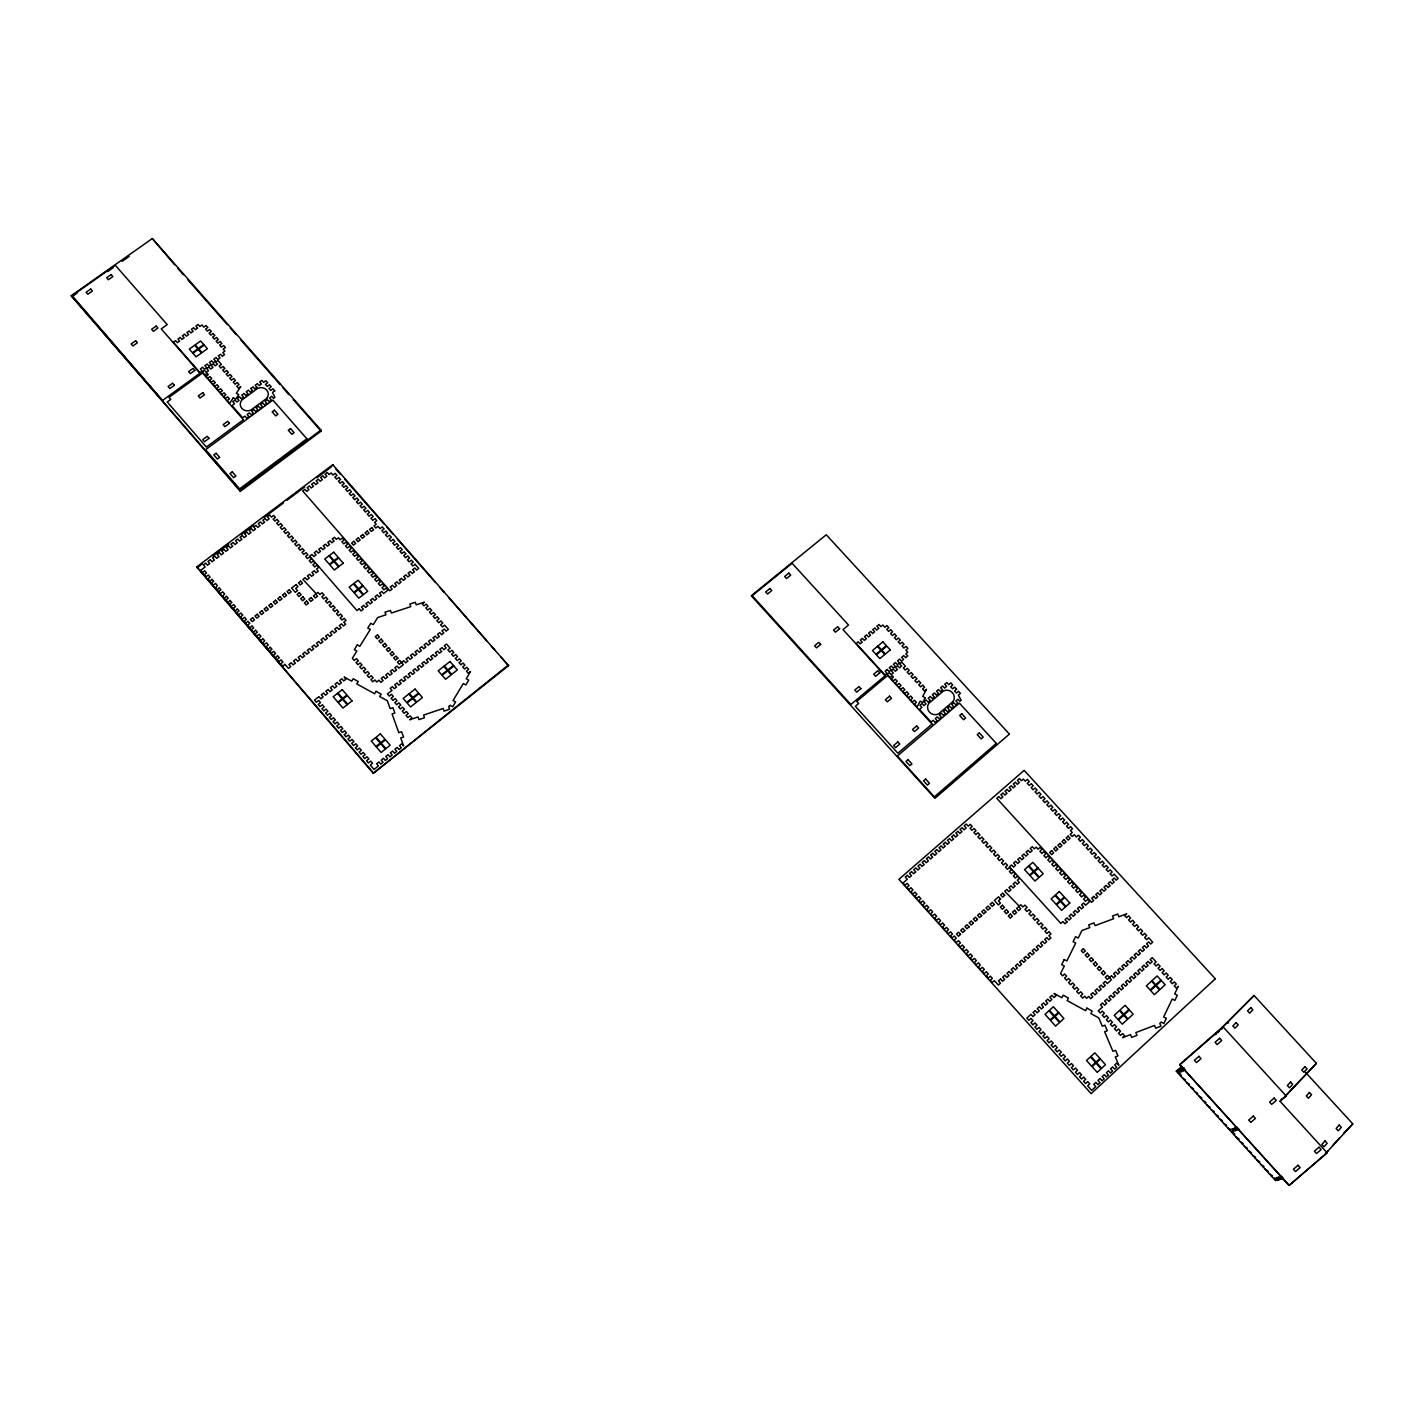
<?xml version="1.0" encoding="UTF-8"?>
<svg xmlns="http://www.w3.org/2000/svg" width="1424" height="1424" viewBox="0 0 1424 1424"><rect width="100%" height="100%" fill="white"/><g stroke="black" fill="none" stroke-linecap="round" stroke-linejoin="round"><path stroke-width="1.5" d="M508.546 665.684L332.771 464.687L196.743 566.877L373.284 773.339L508.546 665.684L501.23 657.354M1328.236 1150.574L1325.388 1153.778L1352.8 1123.874L1305.577 1072.397M1332.526 1145.75L1339.664 1137.723M1343.936 1132.917L1352.8 1123.874M1280.051 1101.268L1286.175 1095.982L1223.002 1026.757L1179.624 1064.582L1289.076 1185.462L1327.097 1152.781L1280.051 1101.268L1282.526 1098.598M1316.399 1063.354L1284.501 1097.014L1316.399 1063.354L1254.046 995.518L1221.543 1028.11L1254.046 995.518M1279.482 1178.093L1277.417 1180.087L1274.338 1178.057L1276.438 1180.354M1282.348 1178.734L1280.247 1176.42L1281.244 1176.153L1283.344 1178.467L1275.512 1180.603L1176.313 1071.151L1181.315 1066.879M1219.496 1030.834L1217.449 1032.738L1218.357 1032.293M1179.695 1064.885L1223.145 1027.007M1281.369 1099.595L1286.175 1095.982M1289.076 1185.462L1327.097 1152.781M373.284 773.339L508.599 664.812M282.7 666.806L284.782 664.171L288.449 668.443L290.763 666.663L288.93 664.527L291.226 662.747L293.059 664.883L295.355 663.121L293.522 660.967L295.872 659.152L297.705 661.288L300.001 659.526L298.168 657.39L300.464 655.61L302.297 657.746L304.594 655.966L302.76 653.83L305.039 652.067L306.872 654.203L309.168 652.423L307.335 650.287L309.613 648.525L311.464 650.661L313.743 648.881L311.909 646.763L314.188 645.001L316.039 647.119L318.317 645.357L316.484 643.221L318.762 641.459L320.596 643.595L322.874 641.832L321.041 639.696L323.319 637.934L325.153 640.07L327.431 638.308L325.598 636.172L327.876 634.41L329.709 636.546L331.988 634.784L330.154 632.648L332.433 630.903L334.266 633.021L336.545 631.259L334.711 629.141L336.972 627.379L338.805 629.497L341.084 627.753L339.25 625.634L341.511 623.872L343.344 625.99L345.623 624.246L343.789 622.128L346.05 620.366L344.216 618.247L341.956 620.01L340.122 617.891L342.383 616.147L340.55 614.029L338.289 615.773L336.456 613.655L338.716 611.911L336.883 609.792L334.622 611.555L332.789 609.436L335.049 607.692L333.216 605.574L330.955 607.318L329.122 605.218L331.4 603.473L329.567 601.355L327.306 603.1L325.473 600.999L327.734 599.255L325.918 597.137L323.64 598.881L321.824 596.781L324.085 595.036L322.109 592.758L319.83 594.484L318.015 592.384L316.253 593.737L302.903 579.426L305.163 577.699L306.979 579.799L309.257 578.055L307.442 575.955L309.702 574.228L311.518 576.328L313.796 574.602L311.963 572.501L314.241 570.757L316.057 572.857L318.317 571.131L316.502 569.03L318.762 567.304L316.947 565.221L314.686 566.948L312.871 564.847L315.131 563.121L313.316 561.038L311.055 562.765L309.239 560.664L311.5 558.938L309.684 556.855L307.406 558.582L305.59 556.481L307.869 554.773L306.053 552.672L303.793 554.399L301.977 552.316L304.238 550.59L302.422 548.507L300.161 550.216L298.346 548.133L300.606 546.424L298.791 544.324L296.53 546.051L294.715 543.968L296.993 542.241L295.177 540.159L292.917 541.885L291.101 539.785L293.362 538.076L291.564 535.994L289.286 537.702L287.488 535.638L289.748 533.911L287.933 531.846L285.672 533.555L283.874 531.472L286.135 529.764L284.319 527.681L282.059 529.39L280.261 527.307L282.522 525.598L280.724 523.516L278.445 525.225L276.648 523.16L278.908 521.451L277.11 519.368L274.85 521.077L273.123 519.101L275.402 517.393L273.675 515.435L271.414 517.126L269.617 515.061L267.356 516.77L269.154 518.834L266.893 520.543L265.078 518.461L262.817 520.169L264.615 522.252L262.354 523.961L260.539 521.878L258.278 523.587L260.076 525.67L257.797 527.378L256 525.296L253.721 527.005L255.537 529.087L253.258 530.796L251.461 528.713L249.182 530.422L250.98 532.505L248.702 534.214L246.904 532.131L244.625 533.84L246.423 535.94L244.145 537.649L242.347 535.566L240.051 537.275L241.866 539.358L239.57 541.084L237.772 539.002L235.494 540.711L237.292 542.793L235.013 544.52L233.198 542.437L230.919 544.146L232.717 546.246L230.439 547.955L228.623 545.873L226.345 547.581L228.143 549.682L225.846 551.408L224.049 549.308L221.752 551.035L223.55 553.135L221.272 554.862L219.456 552.761L217.16 554.488L218.976 556.588L216.679 558.315L214.864 556.214L212.568 557.941L214.383 560.041L212.069 561.768L210.271 559.668L207.975 561.394L209.773 563.495L207.477 565.221L205.661 563.121L203.365 564.865L205.163 566.966L200.553 570.437L202.671 573.498L200.553 570.437M273.533 656.126L275.366 658.262L277.449 655.61L279.282 657.746L276.968 659.526L279.033 662.534L277.199 660.398M278.801 661.662L281.115 659.882L282.949 662.018L280.653 663.798L282.486 665.951M262.568 643.328L264.633 640.675L262.799 638.539L260.734 641.209L258.919 639.073M266.217 647.6L268.05 649.718L270.115 647.066L271.948 649.202L269.634 650.982L271.699 653.99M251.621 630.565L253.436 632.701L255.483 630.031L257.317 632.149L255.021 633.911L257.085 636.937M256.836 636.047L259.15 634.285L260.966 636.403L258.67 638.183L260.485 640.302M240.425 616.912L242.507 619.956L240.425 616.912L242.739 615.15L240.905 613.032L238.609 614.794L236.793 612.676L239.09 610.914L237.274 608.796L235.245 611.483L233.162 608.44L235.458 606.677L233.643 604.559L231.329 606.321L229.513 604.203L231.827 602.441L230.012 600.323L227.982 603.011L225.882 599.967L228.196 598.222L226.38 596.104L224.369 598.792M242.24 619.031L244.554 617.286L246.37 619.404L244.074 621.167L245.978 623.979M247.794 626.115L249.787 628.447L251.834 625.777L253.668 627.895L251.354 629.657L253.187 631.793M222.553 596.674L224.565 593.986L222.749 591.868L220.453 593.612L218.637 591.512L220.951 589.767L219.136 587.649L217.124 590.355M202.368 572.537L204.664 570.793L206.48 572.893L204.166 574.637L205.982 576.738L208.278 575.011L210.093 577.112L207.779 578.856L209.898 581.918L211.891 579.212L213.707 581.33L211.393 583.075L213.208 585.175L215.505 583.431L217.32 585.549L215.309 588.237M197.064 567.856L202.35 563.886M212.941 555.93L228.819 543.986M241.172 534.712L253.525 525.438M264.116 517.482L283.518 502.886M287.043 500.233L304.683 486.972M317.036 477.699L331.151 467.09M239.855 489.945L239.588 488.895L306.854 438.77L272.874 400.091L205.572 449.681L205.875 450.785M287.577 454.363L291.119 451.728M240.336 491.369L240.069 490.319L320.916 430.048L152.315 238.538L71.2 295.729L240.336 491.369L321.076 431.152L320.916 430.048M162.87 400.197L199.983 373.23L161.232 328.891L167.213 324.601L115.308 265.273L72.161 295.694L163.208 401.354L147.402 383.127M73.443 295.711L77.056 293.166M107.654 271.575L113.066 267.765M122.055 261.429L129.264 256.338M1227.666 1023.215L1228.574 1022.752M1221.543 1028.929L1222.433 1028.484M1215.42 1034.643L1216.31 1034.216M1176.313 1071.151L1183.985 1067.573M1178.36 1073.393L1180.015 1072.646L1177.968 1070.385L1180.888 1068.036L1178.823 1069.976L1181.742 1071.845L1179.677 1069.584L1182.614 1067.235L1180.532 1069.175L1183.451 1071.062L1181.404 1068.783M1180.407 1075.654L1181.261 1075.262L1179.214 1073.002M1182.454 1077.915L1185.373 1079.801L1184.519 1080.193M1186.566 1082.454L1189.485 1084.323L1188.613 1084.714M1190.66 1086.975L1193.597 1088.862L1192.725 1089.235M1194.772 1091.514L1197.709 1093.401L1196.819 1093.774M1198.883 1096.035L1201.82 1097.94L1200.93 1098.313M1202.995 1100.574L1205.95 1102.496L1205.06 1102.852M1207.107 1105.131L1210.062 1107.035L1209.172 1107.391M1211.237 1109.67L1214.191 1111.592L1213.301 1111.948M1215.348 1114.227L1218.321 1116.149L1217.413 1116.487M1219.478 1118.766L1222.451 1120.706L1221.543 1121.044M1223.608 1123.322L1226.598 1125.28L1225.672 1125.619M1227.737 1127.897L1230.532 1129.624M1229.606 1129.944L1231.44 1129.285L1233.522 1131.582L1231.671 1132.222M1233.949 1134.732L1234.875 1134.412L1232.597 1131.902M1236.014 1137.028L1239.022 1138.986L1238.097 1139.307M1240.162 1141.603L1243.17 1143.579L1242.244 1143.881M1244.309 1146.178L1247.335 1148.153L1246.392 1148.456M1248.456 1150.752L1251.482 1152.746L1250.539 1153.048M1252.622 1155.327L1255.648 1157.338L1254.686 1157.623M1256.769 1159.919L1259.813 1161.931L1258.852 1162.215M1260.934 1164.512L1263.978 1166.523L1263.017 1166.808M1265.099 1169.104L1268.143 1171.133L1267.182 1171.4M1269.265 1173.696L1272.326 1175.726L1271.347 1176.01M1277.577 1178.627L1278.556 1178.36M1183.13 1067.982L1185.195 1070.261L1182.258 1068.374M1179.624 1064.582L1288.845 1185.017M1281.369 1179.019L1278.271 1176.972L1280.372 1179.286M1279.375 1179.553L1276.296 1177.506L1278.396 1179.82M174.636 264.793L152.315 238.538M177.555 268.121L183.411 274.779M187.808 279.763L227.359 324.672M230.279 328.001L236.135 334.658M240.531 339.66L280.065 384.569M283.002 387.898L288.858 394.555M293.255 399.539L321.076 431.152M335.85 469.101L340.229 474.103M344.626 479.087L384.142 524.068M387.079 527.414L392.917 534.071M397.314 539.073L435.37 582.38M439.767 587.382L444.146 592.384M448.542 597.368L486.599 640.693M490.977 645.695L495.374 650.679M205.572 449.681L239.588 488.895M85.547 311.856L88.43 315.185M94.18 321.806L97.063 325.117M102.813 331.756L107.12 336.723M111.446 341.689L117.195 348.328M120.061 351.639L125.828 358.261M130.136 363.227L135.885 369.866M138.769 373.177L144.518 379.799M71.2 295.729L240.069 490.319M207.779 578.856L209.595 580.956M215.024 587.293L216.822 589.394M222.269 595.73L224.084 597.849M225.882 599.967L227.698 602.085M233.162 608.44L234.978 610.558M244.074 621.167L245.711 623.071L248.007 621.309L249.841 623.445L247.527 625.189L249.538 627.539M262.319 642.438L264.152 644.574L266.448 642.811L268.282 644.93L265.985 646.71L267.819 648.846M269.634 650.982L271.468 653.118L273.782 651.338L275.615 653.474L273.301 655.254L275.135 657.39M196.743 566.877L373.159 772.591M204.166 574.637L204.469 575.599M218.637 591.512L218.922 592.455M229.513 604.203L229.798 605.129M236.793 612.676L237.06 613.602M306.854 438.77L307.032 439.874M332.771 464.687L332.913 465.773M1166.274 1018.391L1163.817 1023.518L1161.183 1022.094L1159.812 1023.393L1161.005 1026.152L1155.718 1028.181L1154.526 1025.422L1135.818 1032.578L1137.011 1035.355L1131.706 1037.384L1130.514 1034.607L1122.557 1037.669L1124.64 1035.746L1122.61 1033.504L1120.528 1035.408L1118.499 1033.165L1120.563 1031.261L1118.534 1029.018L1116.469 1030.923L1114.44 1028.68L1116.523 1026.775L1114.494 1024.532L1112.411 1026.437L1110.382 1024.194L1112.464 1022.29L1110.435 1020.047L1108.353 1021.951L1106.323 1019.709L1108.406 1017.804L1106.377 1015.561L1104.294 1017.484L1102.283 1015.241L1104.365 1013.336L1102.336 1011.093L1100.254 1012.998L1098.224 1010.755L1102.532 1007.106L1100.503 1004.863L1102.585 1002.977L1104.615 1005.202L1106.697 1003.297L1104.668 1001.072L1106.804 999.132L1108.815 1001.357L1110.898 999.452L1108.869 997.227L1110.951 995.323L1112.981 997.565L1115.045 995.661L1113.034 993.436L1115.099 991.549L1117.128 993.774L1119.193 991.869L1117.164 989.644L1119.246 987.758L1121.258 989.983L1123.322 988.096L1121.311 985.871L1123.376 983.984L1125.405 986.191L1127.47 984.304L1125.441 982.079L1127.505 980.193L1129.535 982.418L1131.599 980.531L1129.57 978.306L1131.635 976.437L1133.664 978.644L1135.711 976.757L1133.7 974.55L1135.765 972.663L1137.776 974.87L1139.841 973.001L1137.829 970.776L1139.876 968.907L1141.906 971.115L1143.953 969.228L1141.941 967.021L1143.988 965.134L1146.017 967.359L1148.064 965.472L1146.053 963.265L1148.1 961.396L1150.111 963.603L1152.176 961.716L1150.147 959.509L1152.212 957.64L1156.11 961.912L1154.045 963.781L1156.074 965.988L1158.121 964.119L1160.133 966.326L1158.086 968.213L1160.115 970.42L1162.162 968.534L1164.173 970.759L1162.126 972.628L1164.156 974.853L1166.203 972.966L1168.214 975.173L1166.167 977.06L1168.196 979.267L1170.243 977.398L1172.272 979.605L1170.225 981.492L1172.237 983.717L1174.284 981.83L1176.313 984.037L1174.266 985.924L1176.295 988.149L1178.342 986.262L1174.693 993.881L1177.31 995.323L1174.871 1000.413L1172.255 998.989L1163.639 1016.967L1166.274 1018.391M1086.904 1008.156L1085.64 1010.72L1067.146 1000.591L1068.409 998.028L1063.176 995.162L1061.912 997.726L1054.063 993.418L1056.092 995.661L1053.991 997.548L1051.98 995.323L1049.88 997.227L1051.891 999.452L1049.791 1001.357L1047.779 999.114L1045.679 1001.019L1047.69 1003.261L1045.59 1005.166L1043.578 1002.923L1041.478 1004.828L1043.489 1007.071L1041.389 1008.975L1039.378 1006.732L1037.259 1008.655L1039.271 1010.88L1037.17 1012.802L1035.159 1010.559L1033.041 1012.464L1035.07 1014.707L1032.952 1016.611L1030.94 1014.369L1026.864 1018.071L1028.876 1020.314L1030.976 1018.409L1033.005 1020.652L1030.887 1022.574L1032.898 1024.817L1035.017 1022.895L1037.028 1025.138L1034.928 1027.06L1036.939 1029.303L1039.057 1027.398L1041.069 1029.641L1038.95 1031.563L1040.98 1033.806L1043.08 1031.884L1045.109 1034.144L1042.991 1036.067L1045.02 1038.31L1047.138 1036.387L1049.15 1038.648L1047.049 1040.57L1049.061 1042.831L1051.179 1040.908L1053.19 1043.151L1051.09 1045.074L1053.119 1047.334L1055.22 1045.412L1057.249 1047.672L1055.131 1049.595L1057.16 1051.855L1059.278 1049.933L1061.307 1052.176L1059.189 1054.116L1061.218 1056.377L1063.319 1054.436L1065.348 1056.697L1063.247 1058.637L1065.277 1060.898L1067.377 1058.958L1069.406 1061.218L1067.306 1063.158L1069.335 1065.419L1071.453 1063.479L1073.482 1065.757L1071.364 1067.68L1073.393 1069.958L1075.512 1068.018L1077.541 1070.278L1075.44 1072.219L1077.47 1074.479L1079.57 1072.539L1081.617 1074.817L1079.499 1076.758L1081.546 1079.018L1083.646 1077.078L1085.675 1079.356L1083.575 1081.297L1085.622 1083.557L1087.722 1081.617L1089.752 1083.895L1087.651 1085.836L1091.727 1090.392L1095.804 1086.619L1093.757 1084.34L1095.875 1082.4L1097.904 1084.679L1100.004 1082.738L1097.975 1080.46L1100.076 1078.52L1102.105 1080.78L1104.205 1078.84L1102.176 1076.58L1104.259 1074.639L1106.306 1076.9L1108.406 1074.96L1106.359 1072.699L1108.459 1070.759L1110.489 1073.037L1112.589 1071.097L1110.56 1068.837L1112.642 1066.896L1114.689 1069.157L1116.772 1067.217L1114.743 1064.956L1116.825 1063.034L1118.872 1065.294L1115.312 1056.928L1117.982 1055.896L1115.615 1050.325L1112.945 1051.357L1104.632 1031.741L1107.285 1030.727L1104.935 1025.191L1102.265 1026.206L1098.758 1017.893L1090.891 1013.585L1092.137 1011.022L1086.904 1008.156M1064.226 959.527L1061.717 964.6L1064.315 966.024L1060.542 973.642L1062.553 975.867L1064.636 973.98L1066.647 976.205L1064.565 978.092L1066.576 980.317L1068.659 978.43L1070.67 980.655L1068.587 982.542L1070.599 984.767L1072.681 982.88L1074.693 985.105L1072.61 986.992L1074.622 989.217L1076.704 987.33L1078.716 989.555L1076.633 991.442L1078.644 993.685L1080.727 991.78L1082.756 994.005L1080.656 995.91L1082.685 998.135L1084.768 996.248L1086.654 998.331L1088.737 996.426L1090.748 998.651L1092.831 996.747L1090.82 994.522L1092.902 992.635L1094.914 994.86L1096.996 992.955L1094.985 990.73L1097.067 988.843L1099.079 991.068L1101.161 989.164L1099.132 986.939L1101.161 985.105L1103.173 987.33L1105.255 985.444L1103.226 983.219L1105.309 981.332L1107.32 983.539L1111.468 979.765L1107.445 975.333L1105.362 977.22L1107.374 979.445L1111.521 975.671L1113.532 977.879L1115.615 975.992L1113.586 973.785L1115.668 971.898L1117.68 974.105L1119.745 972.236L1117.733 970.011L1119.798 968.124L1121.809 970.349L1123.874 968.462L1121.863 966.255L1123.928 964.368L1125.939 966.593L1128.004 964.707L1125.975 962.499L1128.039 960.613L1130.051 962.82L1132.116 960.951L1130.104 958.744L1132.151 956.875L1134.163 959.082L1136.227 957.213L1134.216 955.006L1136.263 953.119L1138.274 955.326L1140.339 953.457L1138.328 951.25L1140.375 949.381L1142.386 951.588L1144.433 949.719L1142.422 947.512L1144.469 945.643L1146.48 947.85L1148.545 945.981L1146.534 943.774L1148.634 941.869L1150.645 944.059L1152.692 942.207L1148.67 937.793L1146.623 939.662L1144.611 937.473L1146.658 935.604L1144.647 933.414L1142.6 935.265L1140.588 933.076L1142.635 931.207L1140.624 929.018L1138.577 930.869L1136.583 928.679L1138.63 926.828L1136.619 924.621L1134.572 926.49L1132.561 924.283L1134.608 922.432L1132.614 920.242L1130.567 922.093L1128.556 919.904L1130.603 918.053L1128.609 915.863L1126.562 917.715L1124.693 915.668L1126.74 913.816L1118.872 916.753L1117.715 914.048L1112.482 916.006L1113.639 918.711L1095.092 925.618L1093.935 922.912L1088.666 924.87L1089.823 927.576L1081.92 930.531L1078.182 938.078L1075.583 936.654L1073.091 941.691L1075.69 943.115L1066.843 960.951L1064.226 959.527M925.244 697.778L922.699 702.53L920.171 701.16L917.038 707.034L914.35 704.097L916.415 702.335L914.493 700.234L912.428 701.979L910.506 699.878L912.57 698.134L910.648 696.016L908.583 697.778L906.661 695.66L908.726 693.915L906.821 691.815L904.738 693.559L902.816 691.459L904.899 689.714L902.976 687.614L900.894 689.358L898.971 687.258L901.054 685.514L899.131 683.413L897.067 685.158L895.144 683.057L897.227 681.313L895.304 679.212L893.222 680.957L891.317 678.856L893.382 677.112L892.189 675.795L890.125 677.539L887.223 674.371L889.306 672.626L891.21 674.727L893.293 672.982L891.371 670.9L893.453 669.155L895.358 671.256L897.44 669.511L895.518 667.411L897.601 665.667L899.505 667.767L901.57 666.023L899.665 663.94L901.73 662.196L905.433 666.236L903.368 667.981L905.272 670.081L907.337 668.337L909.26 670.437L907.195 672.164L909.099 674.264L911.182 672.52L913.087 674.62L911.022 676.364L912.944 678.447L915.009 676.72L916.931 678.803L914.867 680.547L916.771 682.648L918.854 680.903L920.758 683.004L918.694 684.748L920.616 686.849L922.681 685.104L924.603 687.205L922.538 688.949L924.461 691.049L926.526 689.305L922.716 696.425L925.244 697.778M450.144 705.378L448.631 706.624L449.61 709.259L444.074 711.11L443.113 708.476L423.569 715.079L424.53 717.714L418.994 719.601L418.033 716.948L409.703 719.761L411.981 717.963L410.112 715.809L407.834 717.607L405.982 715.453L408.243 713.655L406.374 711.502L404.113 713.299L402.244 711.146L404.523 709.348L402.654 707.194L400.393 708.992L398.524 706.838L400.803 705.04L398.934 702.886L396.655 704.684L394.804 702.53L397.082 700.75L395.213 698.597L392.953 700.377L391.084 698.241L393.362 696.443L391.493 694.307L389.233 696.087L387.364 693.933L392.027 690.515L390.176 688.362L392.437 686.582L394.306 688.735L396.566 686.938L394.715 684.802L397.029 682.986L398.88 685.122L401.159 683.342L399.29 681.206L401.55 679.426L403.419 681.562L405.68 679.782L403.811 677.646L406.071 675.866L407.94 678.002L410.183 676.222L408.332 674.086L410.593 672.306L412.444 674.442L414.704 672.68L412.853 670.544L415.096 668.764L416.965 670.9L419.208 669.12L417.357 667.002L419.599 665.222L421.468 667.358L423.711 665.578L421.86 663.459L424.103 661.679L425.954 663.815L428.197 662.053L426.346 659.917L428.588 658.155L430.457 660.273L432.7 658.511L430.849 656.393L433.092 654.631L434.943 656.749L437.186 654.987L435.335 652.868L437.56 651.106L439.429 653.224L441.654 651.462L439.802 649.344L442.045 647.582L443.896 649.7L446.139 647.938L444.288 645.82L446.513 644.057L450.109 648.151L447.866 649.914L449.717 652.05L451.96 650.287L453.811 652.406L451.568 654.168L453.437 656.286L455.662 654.524L457.531 656.642L455.288 658.404L457.157 660.54L459.382 658.778L461.234 660.896L459.009 662.658L460.86 664.794L463.103 663.032L464.954 665.15L462.729 666.913L464.58 669.049L466.823 667.286L468.692 669.405L466.449 671.185L468.318 673.303L470.543 671.541L466.2 678.75L468.727 680.12L465.826 684.944L463.298 683.556L453.063 700.537L455.591 701.925L452.672 706.767L450.144 705.378M376.114 691.334L374.637 693.755L356.765 683.929L358.261 681.526L353.205 678.732L351.71 681.153L344.145 676.987L345.979 679.123L343.7 680.903L341.849 678.767L339.571 680.547L341.422 682.701L339.126 684.481L337.292 682.327L334.996 684.125L336.847 686.261L334.551 688.041L332.718 685.905L330.421 687.685L332.273 689.839L329.976 691.619L328.125 689.483L325.829 691.263L327.68 693.417L325.384 695.215L323.533 693.061L321.254 694.841L323.088 696.995L320.792 698.792L318.958 696.639L314.508 700.11L316.359 702.263L318.656 700.466L320.507 702.619L318.211 704.417L320.062 706.571L322.358 704.773L324.209 706.927L321.913 708.725L323.764 710.896L326.06 709.099L327.912 711.252L325.615 713.05L327.467 715.204L329.763 713.406L331.614 715.578L329.318 717.376L331.169 719.529L333.465 717.732L335.334 719.885L333.02 721.701L334.889 723.855L337.185 722.057L339.037 724.211L336.74 726.026L338.592 728.198L340.888 726.382L342.757 728.554L340.461 730.352L342.312 732.523L344.608 730.708L346.477 732.879L344.181 734.695L346.032 736.867L348.328 735.051L350.197 737.223L347.901 739.038L349.752 741.192L352.066 739.394L353.917 741.566L351.621 743.364L353.49 745.553L355.786 743.737L357.655 745.909L355.359 747.725L357.21 749.896L359.507 748.081L361.376 750.252L359.079 752.068L360.948 754.239L363.245 752.424L365.114 754.595L362.817 756.411L364.686 758.6L366.983 756.767L368.852 758.956L366.555 760.772L368.424 762.961L370.721 761.128L372.59 763.317L370.293 765.133L374.031 769.494L378.481 765.97L376.612 763.78L378.891 761.965L380.778 764.136L383.056 762.321L381.187 760.149L383.483 758.316L385.352 760.505L387.648 758.672L385.762 756.5L388.058 754.684L389.927 756.856L392.223 755.04L390.354 752.869L392.632 751.053L394.501 753.225L396.78 751.409L394.911 749.238L397.189 747.422L399.076 749.594L401.354 747.778L399.485 745.606L401.764 743.791L403.633 745.962L400.749 737.97L403.526 737.027L401.604 731.722L398.827 732.666L392.063 713.94L394.84 712.997L392.935 707.71L390.158 708.654L387.292 700.733L379.692 696.55L381.187 694.129L376.114 691.334M357.299 644.894L354.327 649.682L356.837 651.071L352.369 658.262L354.22 660.398L356.481 658.636L358.332 660.772L356.053 662.534L357.905 664.67L360.183 662.89L362.016 665.026L359.756 666.806L361.589 668.942L363.868 667.162L365.719 669.298L363.44 671.078L365.292 673.214L367.57 671.434L369.421 673.588L367.143 675.35L368.994 677.504L371.272 675.724L373.124 677.86L370.845 679.64L372.696 681.776L374.975 679.996L376.701 681.989L378.962 680.209L380.831 682.363L383.092 680.565L381.24 678.429L383.519 676.649L385.37 678.785L387.631 677.005L385.779 674.869L388.04 673.107L389.891 675.243L392.17 673.463L390.318 671.327L392.508 669.6L394.359 671.736L396.62 669.956L394.768 667.82L397.029 666.058L398.88 668.194L403.401 664.634L399.699 660.38L397.438 662.142L399.29 664.278L403.811 660.736L405.662 662.872L407.905 661.11L406.054 658.974L408.314 657.212L410.165 659.33L412.408 657.568L410.557 655.432L412.818 653.669L414.669 655.805L416.912 654.043L415.06 651.907L417.321 650.145L419.172 652.281L421.415 650.519L419.564 648.383L421.807 646.621L423.658 648.757L425.901 646.994L424.049 644.876L426.292 643.114L428.143 645.232L430.368 643.47L428.517 641.352L430.76 639.59L432.611 641.726L434.854 639.963L433.003 637.845L435.246 636.083L437.097 638.201L439.322 636.457L437.471 634.339L439.713 632.576L441.565 634.695L443.79 632.95L441.938 630.832L444.235 629.034L446.086 631.152L448.329 629.39L444.626 625.172L442.383 626.916L440.55 624.816L442.775 623.053L440.924 620.953L438.699 622.697L436.848 620.597L439.073 618.835L437.239 616.734L434.996 618.479L433.163 616.378L435.388 614.634L433.537 612.516L431.312 614.26L429.461 612.16L431.703 610.415L429.852 608.315L427.627 610.059L425.776 607.941L428.019 606.215L426.168 604.114L423.943 605.841L422.216 603.883L424.459 602.138L416.253 604.844L415.31 602.263L409.827 604.061L410.771 606.642L391.404 613.014L390.461 610.433L384.978 612.231L385.922 614.83L377.663 617.535L373.248 624.655L370.738 623.285L367.784 628.037L370.293 629.426L359.809 646.282L357.299 644.894M233.34 397.777L229.656 403.33L227.199 400.5L229.442 398.862L227.68 396.833L225.419 398.471L223.657 396.459L225.9 394.804L224.138 392.793L221.895 394.43L220.115 392.401L222.375 390.763L220.595 388.752L218.353 390.39L216.59 388.36L218.833 386.723L217.071 384.711L214.828 386.349L213.048 384.32L215.309 382.682L213.547 380.671L211.286 382.308L209.524 380.297L211.784 378.659L210.022 376.63L207.762 378.268L205.999 376.256L208.26 374.619L207.156 373.355L204.914 374.993L202.244 371.949L204.486 370.329L206.249 372.34L208.509 370.703L206.747 368.691L208.99 367.054L210.752 369.065L212.995 367.428L211.233 365.416L213.475 363.796L215.238 365.808L217.48 364.17L215.718 362.159L217.961 360.539L221.361 364.419L219.118 366.057L220.88 368.068L223.123 366.431L224.885 368.442L222.642 370.08L224.405 372.091L226.647 370.454L228.41 372.465L226.167 374.103L227.947 376.114L230.172 374.476L231.952 376.488L229.709 378.125L231.471 380.137L233.714 378.499L235.476 380.511L233.233 382.148L234.996 384.177L237.238 382.54L239.018 384.551L236.776 386.189L238.538 388.218L240.781 386.563L236.313 393.291L238.751 394.626L235.779 399.112L233.34 397.777M1325.032 1140.891L1321.864 1144.451L1324 1146.783L1327.168 1143.241L1325.032 1140.891M1339.236 1125.013L1336.121 1128.52L1338.24 1130.834L1341.372 1127.327L1339.236 1125.013M1309.439 1092.493L1306.289 1095.928L1308.389 1098.242L1311.557 1094.789L1309.439 1092.493M1290.553 1082.08L1287.349 1085.515L1289.468 1087.829L1292.654 1084.394L1290.553 1082.08M1304.936 1066.612L1301.767 1070.011L1303.886 1072.308L1307.036 1068.908L1304.936 1066.612M1236.103 1022.61L1232.846 1025.956L1234.946 1028.235L1238.204 1024.906L1236.103 1022.61M1250.77 1007.622L1247.549 1010.915L1249.631 1013.176L1252.853 1009.883L1250.77 1007.622M1215.295 978.769L1091.14 1093.65L898.918 879.32L1024.159 770.366L1215.295 978.769M1095.501 1062.535L1091.585 1066.131L1086.512 1060.488L1090.41 1056.893L1095.501 1062.535M1099.915 1058.477L1096.017 1062.055L1090.926 1056.412L1094.825 1052.834L1099.915 1058.477M1095.999 1063.105L1092.101 1066.701L1097.192 1072.361L1101.09 1068.765L1095.999 1063.105M1100.414 1059.029L1096.533 1062.624L1101.606 1068.285L1105.505 1064.689L1100.414 1059.029M1123.18 1014.689L1118 1019.459L1114.227 1015.294L1119.424 1010.542L1123.18 1014.689M1128.894 1009.456L1123.696 1014.208L1119.94 1010.061L1125.12 1005.308L1128.894 1009.456M1155.256 985.248L1150.111 989.965L1146.356 985.853L1151.5 981.136L1155.256 985.248M1160.898 980.068L1155.772 984.785L1152.016 980.655L1157.142 975.938L1160.898 980.068M1123.696 1015.259L1118.499 1020.029L1122.272 1024.176L1127.452 1019.406L1123.696 1015.259M1129.392 1010.008L1124.212 1014.778L1127.968 1018.925L1133.166 1014.173L1129.392 1010.008M1155.754 985.8L1150.61 990.534L1154.383 994.664L1159.51 989.929L1155.754 985.8M1161.414 980.62L1156.27 985.337L1160.026 989.466L1165.17 984.732L1161.414 980.62M1103.404 970.901L1101.339 972.77L1103.351 974.995L1105.433 973.108L1103.404 970.901M1053.974 1016.38L1050.058 1019.94L1045.02 1014.333L1048.918 1010.791L1053.974 1016.38M1058.388 1012.357L1054.49 1015.899L1049.452 1010.31L1053.351 1006.768L1058.388 1012.357M1054.472 1016.95L1050.556 1020.492L1055.611 1026.117L1059.509 1022.557L1054.472 1016.95M1058.904 1012.927L1054.988 1016.469L1060.043 1022.076L1063.942 1018.516L1058.904 1012.927M1093.365 959.829L1091.282 961.698L1089.289 959.491L1091.354 957.622L1093.365 959.829M1095.376 962.037L1093.294 963.923L1095.305 966.131L1097.388 964.262L1095.376 962.037M1099.399 966.469L1097.317 968.356L1099.328 970.563L1101.393 968.676L1099.399 966.469M1083.326 948.776L1081.261 950.645L1083.255 952.852L1085.337 950.983L1083.326 948.776M1087.349 953.19L1085.266 955.077L1087.277 957.284L1089.342 955.397L1087.349 953.19M1000.591 979.053L998.473 980.94L1000.485 983.183L998.366 985.07L994.361 980.62L992.243 982.507L990.25 980.282L992.368 978.377L990.356 976.152L988.238 978.057L986.245 975.814L988.363 973.927L986.369 971.702L984.251 973.589L982.24 971.364L984.358 969.477L982.364 967.252L980.246 969.139L978.252 966.914L980.371 965.027L978.377 962.802L976.259 964.689L974.265 962.464L976.383 960.577L974.39 958.352L972.272 960.239L970.278 958.014L972.396 956.127L970.403 953.92L968.284 955.807L966.291 953.582L968.409 951.695L966.415 949.47L964.297 951.357L962.321 949.149L964.44 947.263L962.446 945.038L960.328 946.924L958.334 944.699L960.452 942.83L958.477 940.623L956.358 942.492L954.169 940.054L956.287 938.185L954.294 935.96L952.175 937.846L950.395 935.853L952.514 933.984L950.538 931.759L948.402 933.646L946.426 931.421L948.544 929.552L946.568 927.344L944.45 929.213L942.457 927.006L944.575 925.137L942.599 922.93L940.481 924.799L938.505 922.592L940.623 920.723L938.647 918.516L936.529 920.385L934.536 918.177L936.672 916.308L934.696 914.101L932.56 915.97L930.584 913.763L932.702 911.912L930.726 909.705L928.608 911.574L926.632 909.366L928.751 907.497L926.793 905.308L924.657 907.159L922.681 904.952L924.817 903.101L922.841 900.894L920.723 902.763L918.747 900.555L920.865 898.704L918.889 896.515L916.771 898.366L914.795 896.159L916.931 894.308L914.956 892.118L912.837 893.969L910.862 891.78L912.98 889.929L911.022 887.722L908.886 889.573L906.928 887.383L909.046 885.532L907.088 883.343L904.952 885.194L902.994 883.005L907.23 879.302L905.272 877.113L907.391 875.262L909.366 877.451L911.485 875.618L909.509 873.428L911.627 871.577L913.603 873.766L915.721 871.915L913.745 869.744L915.863 867.892L917.839 870.082L919.94 868.231L917.982 866.059L920.1 864.208L922.058 866.397L924.176 864.546L922.2 862.374L924.318 860.541L926.276 862.713L928.395 860.879L926.437 858.708L928.537 856.856L930.495 859.046L932.613 857.212L930.637 855.023L932.756 853.19L934.714 855.379L936.814 853.546L934.856 851.356L936.956 849.541L938.914 851.712L941.033 849.879L939.057 847.707L941.157 845.874L943.133 848.045L945.216 846.212L943.258 844.04L945.358 842.225L947.316 844.396L949.416 842.563L947.458 840.391L949.559 838.576L951.517 840.747L953.617 838.914L951.641 836.742L953.742 834.927L955.7 837.098L957.8 835.265L955.842 833.111L957.925 831.278L959.883 833.449L961.983 831.634L960.007 829.462L962.108 827.647L964.066 829.818L966.148 827.985L964.19 825.831L966.273 824.015L968.231 826.169L970.314 824.354L972.183 826.418L970.1 828.234L971.969 830.281L974.052 828.465L976.01 830.619L973.927 832.453L975.885 834.606L977.968 832.791L979.943 834.945L977.861 836.778L979.819 838.932L981.901 837.116L983.859 839.288L981.777 841.103L983.753 843.275L985.835 841.442L987.793 843.613L985.711 845.429L987.686 847.6L989.769 845.785L991.727 847.939L989.644 849.772L991.62 851.944L993.703 850.11L995.679 852.282L993.596 854.115L995.554 856.287L997.637 854.453L999.612 856.625L997.53 858.458L999.506 860.63L1001.588 858.797L1003.564 860.968L1001.481 862.802L1003.457 864.973L1005.54 863.14L1007.516 865.329L1005.433 867.163L1007.409 869.334L1009.491 867.501L1011.467 869.672L1009.385 871.506L1011.36 873.695L1013.443 871.844L1015.419 874.033L1013.336 875.867L1015.312 878.056L1017.395 876.205L1019.37 878.394L1017.288 880.228L1019.264 882.417L1017.199 884.251L1015.205 882.079L1013.123 883.912L1015.098 886.102L1013.016 887.953L1011.04 885.764L1008.957 887.615L1010.933 889.804L1008.851 891.638L1006.857 889.448L1004.774 891.299L1019.228 906.198L1020.83 904.756L1022.824 906.946L1024.906 905.094L1027.06 907.48L1024.977 909.331L1026.971 911.538L1029.054 909.669L1031.047 911.876L1028.947 913.727L1030.94 915.917L1033.023 914.066L1035.017 916.255L1032.934 918.124L1034.928 920.313L1037.01 918.462L1039.004 920.652L1036.921 922.521L1038.915 924.728L1040.997 922.859L1042.991 925.048L1040.908 926.917L1042.902 929.124L1044.985 927.255L1046.978 929.463L1044.896 931.332L1046.889 933.521L1048.972 931.67L1050.965 933.859L1048.883 935.728L1050.876 937.935L1048.794 939.804L1046.8 937.597L1044.718 939.466L1046.711 941.673L1044.629 943.56L1042.635 941.335L1040.552 943.222L1042.546 945.429L1040.463 947.298L1038.452 945.091L1036.369 946.96L1038.363 949.167L1036.28 951.054L1034.269 948.847L1032.186 950.716L1034.18 952.923L1032.08 954.81L1030.086 952.603L1027.986 954.472L1029.997 956.697L1027.897 958.566L1025.903 956.358L1023.803 958.227L1025.796 960.452L1023.696 962.339L1021.702 960.114L1019.602 962.001L1021.595 964.226L1019.495 966.113L1017.501 963.888L1015.401 965.775L1017.395 968L1015.294 969.886L1013.301 967.661L1011.182 969.548L1013.194 971.773L1011.076 973.66L1009.082 971.435L1006.964 973.322L1008.975 975.547L1006.857 977.451L1004.863 975.226L1002.692 977.167L1004.703 979.392L1002.585 981.278L1000.591 979.053M1093.739 896.408L1091.674 898.259L1093.668 900.449L1091.621 902.3L996.782 798.348L998.847 796.55L1000.805 798.686L1002.87 796.888L1000.912 794.752L1002.977 792.954L1004.935 795.09L1006.999 793.293L1005.041 791.157L1007.106 789.359L1009.064 791.495L1011.111 789.715L1009.153 787.561L1011.218 785.781L1013.176 787.917L1015.241 786.119L1013.283 783.983L1015.33 782.185L1017.288 784.321L1019.353 782.541L1017.395 780.405L1019.442 778.608L1021.4 780.744L1023.322 779.07L1025.28 781.206L1027.327 779.426L1029.285 781.562L1027.238 783.342L1029.196 785.478L1031.243 783.698L1033.201 785.834L1031.154 787.614L1033.112 789.768L1035.159 787.97L1037.117 790.106L1035.07 791.904L1037.028 794.04L1039.075 792.242L1041.033 794.378L1038.986 796.176L1040.944 798.312L1043.009 796.532L1044.967 798.668L1042.92 800.466L1044.878 802.602L1046.925 800.804L1048.901 802.958L1046.836 804.756L1048.812 806.892L1050.859 805.094L1052.834 807.248L1050.77 809.046L1052.745 811.182L1054.792 809.384L1056.768 811.538L1054.703 813.335L1056.679 815.489L1058.726 813.674L1060.702 815.827L1058.655 817.625L1060.613 819.779L1062.66 817.981L1064.636 820.117L1062.589 821.933L1064.565 824.087L1066.612 822.271L1068.587 824.425L1066.54 826.24L1068.498 828.394L1070.563 826.579L1072.521 828.732L1070.474 830.548L1072.254 832.488L1070.207 834.304L1072.183 836.458L1074.23 834.642L1076.402 837.009L1078.449 835.194L1080.424 837.348L1078.377 839.163L1080.353 841.317L1082.4 839.501L1084.394 841.673L1082.347 843.489L1084.323 845.642L1086.37 843.827L1088.345 845.981L1086.298 847.796L1088.274 849.968L1090.321 848.152L1092.315 850.306L1090.268 852.122L1092.244 854.293L1094.291 852.478L1096.266 854.631L1094.219 856.465L1096.213 858.619L1098.26 856.803L1100.236 858.957L1098.189 860.79L1100.182 862.962L1102.229 861.128L1104.205 863.3L1102.176 865.116L1104.152 867.287L1106.199 865.454L1108.192 867.625L1106.145 869.459L1108.139 871.63L1110.168 869.797L1112.162 871.969L1110.115 873.802L1112.108 875.974L1114.155 874.14L1118.143 878.483L1116.238 880.192L1114.244 878.021L1112.197 879.854L1114.191 882.026L1112.144 883.877L1110.15 881.687L1108.103 883.521L1110.097 885.71L1108.05 887.544L1106.056 885.372L1104.009 887.205L1106.003 889.377L1103.938 891.228L1101.945 889.039L1099.898 890.89L1101.891 893.062L1099.844 894.913L1097.851 892.723L1095.786 894.575L1097.779 896.746L1095.732 898.597L1093.739 896.408M1067.021 921.915L1064.956 923.767L1062.963 921.577L1060.88 923.428L1009.456 866.789L1011.538 864.955L1013.514 867.127L1015.579 865.294L1013.621 863.122L1015.686 861.289L1017.662 863.46L1019.744 861.627L1017.768 859.455L1019.833 857.622L1021.809 859.793L1023.892 857.978L1021.916 855.806L1023.981 853.973L1025.956 856.144L1028.039 854.311L1026.063 852.139L1028.128 850.324L1030.104 852.495L1032.169 850.662L1030.193 848.49L1032.258 846.675L1034.233 848.846L1036.174 847.138L1038.043 849.202L1040.107 847.369L1041.976 849.434L1039.912 851.249L1041.887 853.421L1043.952 851.588L1045.928 853.759L1043.863 855.593L1045.857 857.764L1047.904 855.931L1049.897 858.102L1047.833 859.918L1049.808 862.09L1051.873 860.274L1053.849 862.428L1051.784 864.261L1053.76 866.433L1055.825 864.599L1057.818 866.771L1055.754 868.604L1057.729 870.776L1059.794 868.96L1061.77 871.132L1059.705 872.965L1061.699 875.137L1063.764 873.304L1065.739 875.475L1063.675 877.309L1065.668 879.48L1067.733 877.647L1069.709 879.818L1067.644 881.67L1069.638 883.841L1071.702 882.008L1073.696 884.179L1071.631 886.031L1073.607 888.202L1075.672 886.369L1077.665 888.54L1075.601 890.392L1077.594 892.563L1079.659 890.73L1081.653 892.901L1079.588 894.753L1081.581 896.942L1083.628 895.091L1085.622 897.28L1083.575 899.114L1085.569 901.303L1087.616 899.452L1089.609 901.641L1085.64 905.219L1083.628 903.03L1081.581 904.881L1083.575 907.07L1081.51 908.921L1079.517 906.732L1077.452 908.583L1079.445 910.773L1077.381 912.624L1075.387 910.434L1073.304 912.286L1075.316 914.475L1073.233 916.344L1071.24 914.137L1069.175 916.006L1071.168 918.195L1069.104 920.046L1067.11 917.857L1065.027 919.708L1067.021 921.915M1065.437 906.91L1061.592 910.345L1056.608 904.881L1060.453 901.428L1065.437 906.91M1069.798 903.012L1065.953 906.447L1060.969 900.965L1064.814 897.529L1069.798 903.012M1054.988 895.429L1051.143 898.847L1056.11 904.329L1059.954 900.894L1054.988 895.429M1059.349 891.531L1055.504 894.966L1060.471 900.431L1064.315 896.995L1059.349 891.531M1008.406 911.841L1006.305 913.71L1004.329 911.502L1006.412 909.651L1008.406 911.841M1010.381 914.048L1008.299 915.899L1010.275 918.106L1012.375 916.237L1010.381 914.048M1014.564 910.328L1012.482 912.179L1014.475 914.386L1016.558 912.517L1014.564 910.328M1018.747 906.607L1016.665 908.476L1018.641 910.666L1020.741 908.815L1018.747 906.607M1051.713 850.662L1049.648 852.495L1051.624 854.649L1053.689 852.834L1051.713 850.662M1055.825 847.013L1053.778 848.846L1055.754 851L1057.818 849.185L1055.825 847.013M1059.954 843.382L1057.89 845.197L1059.865 847.369L1061.93 845.536L1059.954 843.382M1064.048 839.751L1062.001 841.566L1063.977 843.72L1066.024 841.904L1064.048 839.751M1068.16 836.119L1066.113 837.935L1068.089 840.089L1070.136 838.273L1068.16 836.119M960.577 934.375L958.459 936.262L956.483 934.037L958.601 932.168L960.577 934.375M964.813 930.637L962.695 932.506L960.719 930.299L962.82 928.43L964.813 930.637M969.032 926.899L966.932 928.768L964.938 926.561L967.056 924.692L969.032 926.899M973.251 923.161L971.15 925.03L969.157 922.823L971.275 920.954L973.251 923.161M977.469 919.441L975.369 921.292L973.375 919.085L975.476 917.234L977.469 919.441M981.67 915.703L979.57 917.572L977.576 915.365L979.694 913.514L981.67 915.703M985.871 911.983L983.77 913.852L981.795 911.645L983.895 909.794L985.871 911.983M990.072 908.263L987.971 910.132L985.995 907.925L988.096 906.073L990.072 908.263M994.272 904.56L992.172 906.412L990.196 904.222L992.279 902.353L994.272 904.56M1000.556 898.989L998.455 900.84L1000.467 903.065L998.366 904.916L994.379 900.502L998.562 896.8L1000.556 898.989M1004.721 895.287L1002.638 897.138L1000.663 894.948L1002.745 893.097L1004.721 895.287M1033.361 871.648L1029.516 875.066L1024.568 869.619L1028.413 866.219L1033.361 871.648M1037.74 867.786L1033.877 871.185L1028.947 865.756L1032.792 862.357L1037.74 867.786M1033.86 872.2L1030.015 875.618L1034.963 881.064L1038.808 877.647L1033.86 872.2M1038.221 868.32L1034.376 871.737L1039.324 877.184L1043.187 873.766L1038.221 868.32M1002.443 905.255L1000.36 907.124L1002.336 909.313L1004.436 907.462L1002.443 905.255M1198.955 1056.323L1194.398 1060.293L1196.48 1062.589L1201.037 1058.619L1198.955 1056.323M1219.638 1038.31L1215.064 1042.279L1217.164 1044.575L1221.721 1040.606L1219.638 1038.31M1253.316 1116.096L1248.723 1120.065L1250.824 1122.397L1255.434 1118.41L1253.316 1116.096M1274.16 1098.046L1269.567 1102.034L1271.668 1104.365L1276.278 1100.378L1274.16 1098.046M996.302 743.417L934.358 796.853L897.334 756.019L959.384 703.136L996.302 743.417M1009.402 734.09L934.945 798.33L751.249 595.748L826.258 534.765L1009.402 734.09M925.618 779.035L923.535 780.815L927.433 785.105L929.516 783.307L925.618 779.035M979.32 732.897L977.256 734.677L981.136 738.914L983.201 737.134L979.32 732.897M1298.029 1165.259L1293.401 1169.246L1295.52 1171.578L1300.148 1167.591L1298.029 1165.259M1319.016 1147.192L1314.388 1151.197L1316.524 1153.529L1321.152 1149.542L1319.016 1147.192M908.049 759.651L905.949 761.431L909.829 765.703L911.912 763.923L908.049 759.651M961.77 713.762L959.723 715.507L963.585 719.743L965.632 717.981L961.77 713.762M956.572 689.198L954.525 690.943L956.447 693.043L958.494 691.299L960.417 693.381L958.37 695.143L961.182 700.234L959.901 701.32L957.96 699.22L955.913 700.982L957.836 703.082L955.789 704.827L953.849 702.726L951.802 704.488L953.724 706.589L951.659 708.351L949.737 706.233L947.672 707.995L949.594 710.095L947.53 711.858L945.607 709.757L943.542 711.502L945.465 713.62L943.4 715.382L941.478 713.264L939.413 715.026L941.335 717.144L939.27 718.906L937.348 716.788L935.265 718.55L937.206 720.669L935.141 722.431L933.201 720.313L931.136 722.075L919.53 709.383L921.898 707.372L919.975 705.272L922.04 703.509L923.962 705.628L926.027 703.865L924.105 701.747L926.17 700.003L928.11 702.103L930.175 700.359L928.252 698.241L930.317 696.496L932.239 698.597L934.304 696.852L932.382 694.752L934.447 692.99L936.369 695.09L938.434 693.346L936.511 691.245L938.558 689.501L940.481 691.601L942.546 689.857L940.623 687.756L942.688 686.012L944.61 688.112L946.657 686.368L944.735 684.268L946.8 682.523L948.722 684.624L950.769 682.879L952.727 684.997L950.662 686.742L952.585 688.842L954.65 687.098L956.572 689.198M897.832 741.957L893.649 745.5L895.589 747.636L899.772 744.076L897.832 741.957M916.664 725.937L912.499 729.48L914.439 731.598L918.605 728.056L916.664 725.937M953.154 701.427L938.434 713.958A7.369 6.906 31.1 0 1 928.786 703.42L943.525 690.925A7.351 6.889 31.1 0 1 953.154 701.427M932.061 724.104L897.885 753.225L855.343 706.304L858.636 703.527L856.732 701.427L887.65 675.457L932.061 724.104M889.555 696.176L885.39 699.7L887.312 701.801L891.477 698.294L889.555 696.176M860.897 688.646L856.714 692.153L854.809 690.035L858.992 686.528L860.897 688.646M879.783 672.804L875.635 676.293L873.713 674.193L877.878 670.704L879.783 672.804M887.205 669.476L885.123 671.22L887.027 673.303L884.963 675.047L856.18 643.506L858.245 641.779L860.149 643.862L862.232 642.135L860.327 640.052L862.41 638.326L864.315 640.408L866.379 638.682L864.475 636.599L866.557 634.873L868.462 636.955L870.527 635.229L868.622 633.146L870.705 631.419L872.609 633.502L874.674 631.775L872.77 629.693L874.834 627.984L876.739 630.049L878.804 628.34L876.899 626.257L878.982 624.549L880.869 626.613L882.809 625.011L884.874 627.272L886.938 625.545L888.843 627.628L886.778 629.337L888.683 631.419L890.748 629.693L892.634 631.775L890.587 633.502L892.492 635.585L894.539 633.858L896.461 635.941L894.397 637.649L896.301 639.732L898.366 638.005L900.271 640.088L898.206 641.815L900.11 643.897L902.175 642.171L904.08 644.253L902.015 645.98L903.92 648.062L905.984 646.336L907.907 648.418L905.842 650.145L907.747 652.228L905.824 653.847L907.729 655.93L905.664 657.674L903.759 655.574L901.695 657.318L903.599 659.401L901.534 661.128L899.63 659.045L897.565 660.789L899.47 662.872L897.405 664.616L895.482 662.516L893.418 664.26L895.322 666.343L893.257 668.087L891.353 665.987L889.27 667.731L891.193 669.832L889.11 671.558L887.205 669.476M885.105 675.741L850.858 704.506L752.192 595.713L792.1 563.263L848.508 625.011L842.99 629.586L885.105 675.741M884.802 654.453L879.854 658.6L876.401 654.826L881.349 650.679L884.802 654.453M890.249 649.896L885.319 654.025L881.865 650.252L886.814 646.122L890.249 649.896M877.433 646.389L872.485 650.537L875.92 654.292L880.869 650.163L877.433 646.389M882.898 641.832L877.949 645.962L881.385 649.736L886.333 645.606L882.898 641.832M820.687 644.396L816.486 647.867L814.599 645.784L818.782 642.313L820.687 644.396M839.59 628.749L835.425 632.185L833.538 630.102L837.704 626.667L839.59 628.749M769.886 588.521L765.685 591.939L767.554 594.004L771.755 590.586L769.886 588.521M788.825 573.089L784.66 576.489L786.529 578.553L790.712 575.154L788.825 573.089M375.544 737.668L371.29 741.032L375.954 746.461L380.208 743.097L375.544 737.668M380.35 733.858L376.114 737.223L380.778 742.634L385.032 739.27L380.35 733.858M380.671 743.631L376.417 747.013L381.098 752.442L385.334 749.06L380.671 743.631M385.495 739.821L381.24 743.186L385.922 748.615L390.158 745.233L385.495 739.821M408.83 693.969L403.17 698.419L406.641 702.424L412.301 697.938L408.83 693.969M415.06 689.056L409.4 693.506L412.853 697.493L418.514 693.043L415.06 689.056M443.807 666.361L438.2 670.793L441.654 674.762L447.261 670.33L443.807 666.361M449.966 661.501L444.359 665.934L447.812 669.885L453.419 665.453L449.966 661.501M412.764 698.49L407.104 702.958L410.557 706.945L416.217 702.477L412.764 698.49M418.976 693.577L413.334 698.045L416.787 702.032L422.43 697.564L418.976 693.577M447.723 670.864L442.116 675.296L445.57 679.248L451.177 674.816L447.723 670.864M453.882 665.987L448.275 670.419L451.746 674.371L457.335 669.956L453.882 665.987M397.848 658.244L395.587 660.024L393.736 657.888L395.997 656.126L397.848 658.244M347.189 704.72L342.917 708.048L338.289 702.673L342.543 699.344L347.189 704.72M351.995 700.946L347.759 704.275L343.113 698.881L347.367 695.553L351.995 700.946M388.61 647.617L386.349 649.38L388.2 651.516L390.461 649.753L388.61 647.617M337.452 693.417L333.198 696.745L337.826 702.139L342.08 698.792L337.452 693.417M342.276 689.643L338.022 692.972L342.65 698.347L346.904 695.019L342.276 689.643M392.312 651.872L390.051 653.634L391.885 655.752L394.145 653.99L392.312 651.872M377.538 634.89L375.295 636.653L377.129 638.771L379.389 637.009L377.538 634.89M381.223 639.127L378.98 640.889L380.813 643.007L383.074 641.245L381.223 639.127M384.925 643.381L382.664 645.143L384.498 647.261L386.758 645.499L384.925 643.381M415.096 564.296L412.871 566.022L411.038 563.94L413.263 562.213L411.429 560.13L409.204 561.857L407.371 559.774L409.596 558.048L407.762 555.965L405.537 557.692L403.722 555.609L405.947 553.883L404.113 551.8L401.888 553.527L400.055 551.444L402.28 549.717L400.464 547.653L398.239 549.361L396.406 547.279L398.631 545.57L396.815 543.487L394.59 545.196L392.757 543.131L394.982 541.423L393.166 539.34L390.941 541.049L389.126 538.966L391.351 537.257L389.517 535.193L387.292 536.901L385.477 534.819L387.702 533.11L385.886 531.045L383.661 532.754L381.846 530.671L384.071 528.98L382.237 526.898L380.012 528.607L378.019 526.328L375.794 528.037L373.978 525.954L376.203 524.263L374.565 522.394L376.79 520.686L374.975 518.621L372.75 520.33L370.934 518.265L373.159 516.556L371.344 514.491L369.119 516.182L367.303 514.117L369.528 512.426L367.73 510.362L365.487 512.053L363.69 509.988L365.915 508.297L364.099 506.232L361.874 507.923L360.058 505.858L362.283 504.167L360.486 502.12L358.243 503.811L356.445 501.746L358.67 500.055L356.854 497.991L354.629 499.682L352.814 497.617L355.057 495.926L353.241 493.879L351.016 495.57L349.2 493.505L351.443 491.814L349.628 489.767L347.403 491.44L345.605 489.393L347.83 487.702L346.014 485.655L343.789 487.328L341.991 485.281L344.216 483.59L342.419 481.543L340.194 483.217L338.378 481.17L340.603 479.496L338.805 477.432L336.58 479.123L334.782 477.058L337.007 475.385L335.21 473.338L332.985 475.011L331.187 472.964L329.104 474.53L327.289 472.483L325.064 474.156L326.861 476.203L324.636 477.894L322.839 475.83L320.596 477.521L322.394 479.568L320.169 481.259L318.353 479.194L316.128 480.885L317.926 482.932L315.683 484.623L313.885 482.558L311.642 484.249L313.44 486.296L311.197 487.987L309.4 485.94L307.157 487.613L308.955 489.678L306.712 491.369L304.914 489.304L302.671 490.995L389.873 590.818L392.116 589.073L390.283 586.973L392.526 585.246L394.359 587.347L396.584 585.62L394.751 583.52L396.993 581.793L398.827 583.876L401.07 582.149L399.236 580.066L401.461 578.34L403.295 580.422L405.537 578.696L403.704 576.613L405.929 574.887L407.762 576.969L409.987 575.243L408.154 573.16L410.397 571.433L412.212 573.516L414.455 571.807L412.622 569.707L414.847 567.998L416.68 570.081L418.745 568.479L415.096 564.296M359.222 608.813L356.961 610.558L309.702 556.179L311.963 554.452L313.778 556.553L316.039 554.826L314.223 552.743L316.484 551.017L318.3 553.099L320.56 551.391L318.745 549.308L321.005 547.581L322.821 549.664L325.064 547.955L323.248 545.873L325.509 544.164L327.324 546.246L329.567 544.52L327.751 542.437L330.012 540.728L331.828 542.811L334.07 541.102L332.255 539.02L334.498 537.311L336.313 539.393L338.414 537.791L340.14 539.767L342.383 538.058L344.11 540.034L341.867 541.743L343.682 543.826L345.925 542.117L347.741 544.199L345.498 545.908L347.314 547.991L349.556 546.282L351.39 548.365L349.129 550.073L350.963 552.156L353.205 550.447L355.021 552.53L352.778 554.239L354.594 556.321L356.837 554.612L358.67 556.695L356.427 558.422L358.243 560.504L360.486 558.778L362.301 560.86L360.058 562.587L361.892 564.669L364.135 562.961L365.95 565.043L363.707 566.77L365.541 568.852L367.784 567.126L369.617 569.226L367.374 570.953L369.19 573.035L371.433 571.309L373.266 573.409L371.023 575.136L372.857 577.218L375.099 575.492L376.915 577.592L374.672 579.319L376.506 581.419L378.748 579.693L380.582 581.775L378.339 583.52L380.172 585.602L382.415 583.876L384.249 585.976L382.006 587.703L383.839 589.803L386.082 588.076L387.915 590.177L383.572 593.523L381.739 591.423L379.496 593.167L381.329 595.268L379.087 596.994L377.253 594.894L374.993 596.638L376.826 598.739L374.583 600.483L372.75 598.365L370.489 600.109L372.34 602.21L370.08 603.954L368.246 601.854L365.986 603.598L367.819 605.698L365.576 607.443L363.743 605.325L361.482 607.069L363.316 609.187L361.055 610.932L359.222 608.813M357.94 589.127L353.757 592.348L349.183 587.097L353.383 583.876L357.94 589.127M362.693 585.478L358.51 588.699L353.935 583.448L358.118 580.227L362.693 585.478M358.403 589.661L354.22 592.882L358.795 598.133L362.978 594.912L358.403 589.661M363.156 585.994L358.973 589.216L363.547 594.484L367.73 591.245L363.156 585.994M299.36 592.651L297.082 594.395L298.898 596.514L301.176 594.769L299.36 592.651M338.503 566.805L334.32 570.009L329.763 564.776L333.964 561.59L338.503 566.805M343.255 563.174L339.072 566.378L334.515 561.145L338.698 557.959L343.255 563.174M302.992 596.87L300.731 598.614L302.547 600.732L304.825 598.988L302.992 596.87M306.641 601.088L304.38 602.833L306.196 604.951L308.474 603.206L306.641 601.088M311.197 597.599L308.919 599.344L310.752 601.462L313.013 599.718L311.197 597.599M315.736 594.128L313.458 595.873L315.291 597.973L317.57 596.229L315.736 594.128M328.962 555.841L324.761 559.027L329.318 564.26L333.501 561.056L328.962 555.841M333.714 552.209L329.514 555.413L334.07 560.629L338.253 557.425L333.714 552.209M252.689 617.749L250.375 619.511L252.208 621.629L254.504 619.867L252.689 617.749M257.281 614.242L254.985 616.005L256.801 618.123L259.097 616.361L257.281 614.242M261.874 610.736L259.577 612.48L261.393 614.598L263.689 612.854L261.874 610.736M266.466 607.229L264.17 608.991L265.985 611.11L268.282 609.347L266.466 607.229M271.041 603.74L268.762 605.485L270.578 607.603L272.856 605.859L271.041 603.74M275.615 600.252L273.319 601.996L275.152 604.114L277.431 602.37L275.615 600.252M280.19 596.763L277.894 598.507L279.727 600.608L282.005 598.863L280.19 596.763M284.747 593.274L282.468 595.018L284.284 597.119L286.562 595.374L284.747 593.274M289.303 589.785L287.025 591.53L288.858 593.648L291.137 591.903L289.303 589.785M296.139 584.588L291.582 588.059L295.249 592.295L297.527 590.551L295.694 588.415L297.954 586.688L296.139 584.588M300.695 581.117L298.417 582.843L300.233 584.944L302.511 583.217L300.695 581.117M353.864 541.316L351.621 543.025L353.437 545.107L355.68 543.398L353.864 541.316M358.332 537.898L356.107 539.607L357.922 541.69L360.165 539.981L358.332 537.898M362.817 534.481L360.575 536.189L362.39 538.272L364.633 536.563L362.817 534.481M367.285 531.063L365.042 532.772L366.858 534.854L369.101 533.146L367.285 531.063M371.753 527.663L369.51 529.372L371.326 531.437L373.569 529.728L371.753 527.663M232.272 471.86L229.994 473.551L233.572 477.663L235.85 475.972L232.272 471.86M290.532 428.588L288.307 430.262L291.884 434.32L294.109 432.665L290.532 428.588M216.11 453.241L213.831 454.932L217.391 459.026L219.67 457.353L216.11 453.241M274.405 410.201L272.162 411.856L275.722 415.897L277.947 414.259L274.405 410.201M209.043 438.361L204.504 441.689L202.742 439.642L207.263 436.314L209.043 438.361M229.46 423.337L224.956 426.648L223.176 424.619L227.698 421.29L229.46 423.337M274.761 390.817L272.536 392.454L274.939 397.332L273.55 398.364L271.77 396.335L269.545 397.99L271.325 400.002L269.083 401.657L267.303 399.628L265.078 401.283L266.858 403.295L264.615 404.95L262.835 402.921L260.61 404.576L262.372 406.588L260.147 408.243L258.367 406.214L256.124 407.869L257.904 409.898L255.661 411.536L253.881 409.525L251.639 411.162L253.419 413.191L251.176 414.847L249.396 412.818L247.153 414.473L248.933 416.502L246.69 418.158L244.91 416.128L242.667 417.784L232.005 405.573L234.551 403.704L232.788 401.675L235.031 400.037L236.793 402.049L239.054 400.411L237.274 398.382L239.517 396.744L241.297 398.756L243.54 397.118L241.76 395.089L244.002 393.451L245.765 395.48L248.007 393.825L246.245 391.814L248.47 390.158L250.25 392.187L252.493 390.55L250.713 388.521L252.938 386.883L254.718 388.912L256.943 387.275L255.181 385.245L257.406 383.608L259.186 385.637L261.411 383.999L259.649 381.97L261.874 380.333L263.636 382.362L265.879 380.724L267.659 382.753L265.434 384.391L267.214 386.42L269.439 384.783L271.219 386.794L268.976 388.432L270.756 390.443L272.981 388.805L274.761 390.817M266.715 398.382L250.749 410.148A7.334 6.693 -4.4 0 1 241.884 400.002L257.851 388.289A7.316 6.675 -3.7 0 1 266.715 398.382M243.433 419.724L206.373 447.029L167.249 401.977L170.738 399.432L168.975 397.421L202.582 372.981L243.433 419.724M202.76 392.704L198.239 395.997L200.019 398.026L204.522 394.733L202.76 392.704M225.384 347.492L223.141 349.111L224.903 351.123L222.82 352.636L224.565 354.647L222.34 356.267L220.578 354.256L218.335 355.893L220.097 357.887L217.854 359.524L216.092 357.513L213.849 359.133L215.611 361.144L213.369 362.782L211.606 360.77L209.364 362.39L211.126 364.402L208.883 366.039L207.121 364.028L204.878 365.665L206.64 367.677L204.397 369.297L202.635 367.285L200.375 368.923L202.137 370.934L199.894 372.572L173.408 342.258L175.668 340.639L177.413 342.65L179.655 341.03L177.911 339.019L180.154 337.399L181.916 339.41L184.159 337.791L182.414 335.779L184.657 334.159L186.402 336.171L188.644 334.551L186.9 332.557L189.143 330.938L190.887 332.931L193.13 331.311L191.386 329.318L193.628 327.698L195.373 329.692L197.616 328.09L195.871 326.096L198.096 324.476L199.858 326.47L201.941 324.975L203.846 327.128L206.071 325.526L207.833 327.52L205.59 329.122L207.352 331.116L209.577 329.514L211.339 331.507L209.097 333.127L210.859 335.121L213.084 333.501L214.846 335.494L212.603 337.114L214.365 339.108L216.59 337.488L218.353 339.499L216.11 341.119L217.872 343.113L220.097 341.493L221.859 343.487L219.634 345.106L221.379 347.118L223.621 345.498L225.384 347.492M174.387 385.228L169.848 388.521L168.085 386.491L172.624 383.216L174.387 385.228M194.839 370.382L190.335 373.658L188.573 371.628L193.094 368.371L194.839 370.382M197.865 348.862L192.489 352.743L189.321 349.111L194.696 345.249L197.865 348.862M203.774 344.59L198.417 348.453L195.248 344.839L200.606 340.977L203.774 344.59M198.292 349.361L192.934 353.241L196.103 356.872L201.478 352.992L198.292 349.361M204.219 345.089L198.862 348.951L202.03 352.582L207.388 348.702L204.219 345.089M135.654 340.728L131.115 343.985L132.859 345.979L137.398 342.739L135.654 340.728M156.124 326.06L151.62 329.282L153.365 331.294L157.868 328.054L156.124 326.06M90.673 289.036L86.134 292.24L87.861 294.234L92.4 291.03L90.673 289.036M111.179 274.583L106.658 277.769L108.384 279.745L112.905 276.559L111.179 274.583M1233.291 1128.627L1232.365 1128.965L1235.373 1130.923L1233.291 1128.627M1235.16 1127.968L1234.234 1128.306L1237.242 1130.264L1235.16 1127.968M1237.029 1127.31L1236.085 1127.648L1239.111 1129.606L1237.029 1127.31"/></g></svg>
